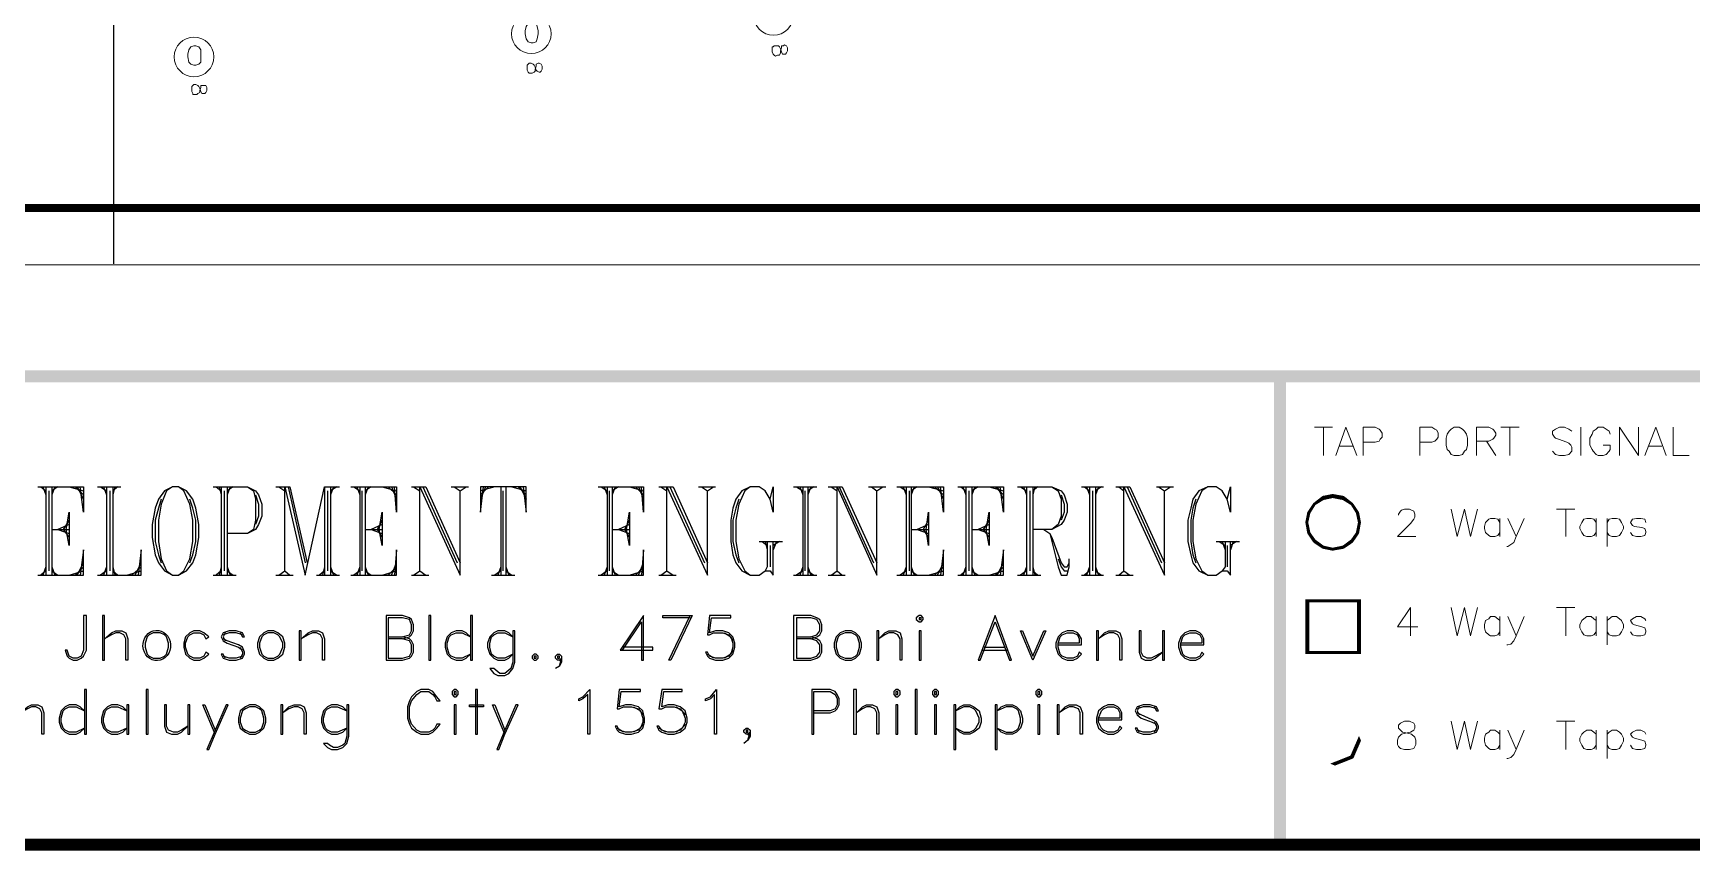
# Model space of a CAD drawing. Header units: millimetres. Extents: x -5 to 817, y 96 to 1062.
# Drawn here: x 134.2 to 269.2, y 95.7 to 162.2 of the extents above; entities that cross this region are included whole.
import ezdxf

# ---------------------------------------------------------------- set-up
doc = ezdxf.new("R2010")
doc.units = ezdxf.units.MM
doc.layers.add('PDF_0', color=7, linetype='Continuous')
doc.layers.add('PDF_BLOCK', color=7, linetype='Continuous')
for name, color, linetype, true_color in [('PDF_BORDER', 13, 'Continuous', 0xb85c5c), ('PDF_HCOUNT', 8, 'Continuous', 0x808080), ('PDF_LOGO', 162, 'Continuous', 0x0037dd), ('PDF_NODEBOUNDARY', 8, 'Continuous', 0x808080), ('PDF_POLENUMBER', 8, 'Continuous', 0x808080), ('PDF_TEXT', 40, 'Continuous', 0xffbf00)]:
    doc.layers.add(name, color=color, linetype=linetype, true_color=true_color)

msp = doc.modelspace()

# ---------------------------------------------------------------- linework, layer by layer
at = {"layer": 'PDF_0', "lineweight": 0, "const_width": 0.989}
msp.add_lwpolyline([(2.7, 1061.45), (816.46, 1061.45), (816.46, 96.24), (2.7, 96.24)], close=True, dxfattribs=at)
at = {"layer": 'PDF_0', "lineweight": 0}
for points in [[(7.98, 1056.17), (807.47, 1056.17), (807.47, 143.4), (7.98, 143.4)], [(7.98, 143.4), (807.47, 143.4), (807.47, 1056.17), (7.98, 1056.17)]]:
    msp.add_lwpolyline(points, close=True, dxfattribs=at)
at = {"layer": 'PDF_0', "transparency": 33554559}
for points in [[(2.7, 134.82), (2.7, 133.83), (816.46, 134.82)], [(2.7, 133.83), (816.46, 134.82), (816.46, 133.83)], [(236.19, 134.33), (235.2, 134.33), (236.19, 96.24)], [(235.2, 134.33), (236.19, 96.24), (235.2, 96.24)]]:
    msp.add_solid(points, dxfattribs=at)
at = {"layer": 'PDF_BLOCK', "lineweight": 0}
for points in [[(238.5, 130.2), (239.98, 130.2)], [(239.24, 130.2), (239.24, 127.9)], [(240.23, 127.9), (241.05, 130.2), (241.96, 127.9)], [(242.46, 127.9), (242.46, 130.2), (243.45, 130.2), (243.78, 130.04), (243.86, 129.96), (244.02, 129.71), (244.02, 129.38), (243.86, 129.21), (243.78, 129.05), (243.45, 128.97), (242.46, 128.97)], [(247.07, 127.9), (247.07, 130.2), (248.06, 130.2), (248.31, 130.04), (248.47, 129.96), (248.56, 129.71), (248.56, 129.38), (248.47, 129.21), (248.31, 129.05), (248.06, 128.97), (247.07, 128.97)], [(251.69, 127.9), (251.69, 130.2), (252.68, 130.2), (253.01, 130.04), (253.09, 129.96), (253.26, 129.71), (253.26, 129.54), (253.09, 129.3), (253.01, 129.21), (252.68, 129.05), (251.69, 129.05)], [(253.67, 130.2), (255.15, 130.2)], [(254.41, 130.2), (254.41, 127.9)], [(259.44, 129.87), (259.19, 130.04), (258.86, 130.2), (258.45, 130.2), (258.12, 130.04), (257.87, 129.87), (257.87, 129.63), (258.04, 129.38), (258.12, 129.3), (258.37, 129.21), (259.03, 128.97), (259.19, 128.88), (259.36, 128.72), (259.44, 128.56), (259.44, 128.23), (259.19, 127.98), (258.86, 127.9), (258.45, 127.9), (258.12, 127.98), (257.87, 128.23)], [(260.18, 130.2), (260.18, 127.9)], [(262.57, 129.63), (262.49, 129.87), (262.24, 130.04), (262, 130.2), (261.58, 130.2), (261.42, 130.04), (261.17, 129.87), (261.09, 129.63), (260.92, 129.3), (260.92, 128.72), (261.09, 128.39), (261.17, 128.23), (261.42, 127.98), (261.58, 127.9), (262, 127.9), (262.24, 127.98), (262.49, 128.23), (262.57, 128.39), (262.57, 128.72), (262, 128.72)], [(263.32, 127.9), (263.32, 130.2), (264.88, 127.9), (264.88, 130.2)], [(265.38, 127.9), (266.28, 130.2), (267.11, 127.9)], [(267.69, 130.2), (267.69, 127.9), (269, 127.9)], [(240.56, 128.64), (241.63, 128.64)], [(252.51, 129.05), (253.26, 127.9)], [(265.71, 128.64), (266.78, 128.64)], [(245.34, 123.03), (245.34, 123.11), (245.51, 123.36), (245.59, 123.44), (245.84, 123.53), (246.25, 123.53), (246.41, 123.44), (246.58, 123.36), (246.66, 123.11), (246.66, 122.87), (246.58, 122.7), (246.33, 122.37), (245.26, 121.3), (246.74, 121.3)], [(249.63, 123.53), (250.12, 121.3), (250.7, 123.53), (251.2, 121.3), (251.77, 123.53)], [(258.2, 123.53), (259.69, 123.53)], [(258.95, 123.53), (258.95, 121.3)], [(253.59, 122.45), (253.42, 122.7), (253.17, 122.78), (252.84, 122.78), (252.68, 122.7), (252.43, 122.45), (252.35, 122.12), (252.35, 121.96), (252.43, 121.63), (252.68, 121.38), (252.84, 121.3), (253.17, 121.3), (253.42, 121.38), (253.59, 121.63)], [(253.59, 122.78), (253.59, 121.3)], [(254.25, 122.78), (254.91, 121.3), (255.57, 122.78)], [(261.42, 122.45), (261.25, 122.7), (261.01, 122.78), (260.68, 122.78), (260.43, 122.7), (260.26, 122.45), (260.1, 122.12), (260.1, 121.96), (260.26, 121.63), (260.43, 121.38), (260.68, 121.3), (261.01, 121.3), (261.25, 121.38), (261.42, 121.63)], [(261.42, 122.78), (261.42, 121.3)], [(262.33, 122.78), (262.33, 120.48)], [(262.33, 122.45), (262.49, 122.7), (262.74, 122.78), (263.07, 122.78), (263.32, 122.7), (263.48, 122.45), (263.65, 122.12), (263.65, 121.96), (263.48, 121.63), (263.32, 121.38), (263.07, 121.3), (262.74, 121.3), (262.49, 121.38), (262.33, 121.63)], [(265.46, 122.45), (265.38, 122.7), (265.05, 122.78), (264.72, 122.78), (264.39, 122.7), (264.22, 122.45), (264.39, 122.21), (264.55, 122.12), (265.13, 122.04), (265.38, 121.96), (265.46, 121.71), (265.46, 121.63), (265.38, 121.38), (265.05, 121.3), (264.72, 121.3), (264.39, 121.38), (264.22, 121.63)], [(254.91, 121.3), (254.74, 120.81), (254.49, 120.64), (254.25, 120.48), (254.16, 120.48)], [(246.33, 113.22), (246.33, 115.53), (245.26, 113.96), (246.91, 113.96)], [(249.63, 115.53), (250.12, 113.22), (250.7, 115.53), (251.2, 113.22), (251.77, 115.53)], [(253.59, 114.46), (253.42, 114.62), (253.17, 114.79), (252.84, 114.79), (252.68, 114.62), (252.43, 114.46), (252.35, 114.13), (252.35, 113.88), (252.43, 113.55), (252.68, 113.3), (252.84, 113.22), (253.17, 113.22), (253.42, 113.3), (253.59, 113.55)], [(253.59, 114.79), (253.59, 113.22)], [(254.25, 114.79), (254.91, 113.22), (255.57, 114.79)], [(258.2, 115.53), (259.69, 115.53)], [(258.95, 115.53), (258.95, 113.22)], [(261.42, 114.46), (261.25, 114.62), (261.01, 114.79), (260.68, 114.79), (260.43, 114.62), (260.26, 114.46), (260.1, 114.13), (260.1, 113.88), (260.26, 113.55), (260.43, 113.3), (260.68, 113.22), (261.01, 113.22), (261.25, 113.3), (261.42, 113.55)], [(261.42, 114.79), (261.42, 113.22)], [(262.33, 114.79), (262.33, 112.48)], [(262.33, 114.46), (262.49, 114.62), (262.74, 114.79), (263.07, 114.79), (263.32, 114.62), (263.48, 114.46), (263.65, 114.13), (263.65, 113.88), (263.48, 113.55), (263.32, 113.3), (263.07, 113.22), (262.74, 113.22), (262.49, 113.3), (262.33, 113.55)], [(265.46, 114.46), (265.38, 114.62), (265.05, 114.79), (264.72, 114.79), (264.39, 114.62), (264.22, 114.46), (264.39, 114.21), (264.55, 114.13), (265.13, 113.96), (265.38, 113.88), (265.46, 113.63), (265.46, 113.55), (265.38, 113.3), (265.05, 113.22), (264.72, 113.22), (264.39, 113.3), (264.22, 113.55)], [(254.91, 113.22), (254.74, 112.81), (254.49, 112.56), (254.25, 112.48), (254.16, 112.48)], [(249.63, 106.29), (250.12, 103.99), (250.7, 106.29), (251.2, 103.99), (251.77, 106.29)], [(253.59, 105.22), (253.42, 105.39), (253.17, 105.55), (252.84, 105.55), (252.68, 105.39), (252.43, 105.22), (252.35, 104.89), (252.35, 104.65), (252.43, 104.32), (252.68, 104.07), (252.84, 103.99), (253.17, 103.99), (253.42, 104.07), (253.59, 104.32)], [(253.59, 105.55), (253.59, 103.99)], [(254.25, 105.55), (254.91, 103.99), (255.57, 105.55)], [(258.2, 106.29), (259.69, 106.29)], [(258.95, 106.29), (258.95, 103.99)], [(261.42, 105.22), (261.25, 105.39), (261.01, 105.55), (260.68, 105.55), (260.43, 105.39), (260.26, 105.22), (260.1, 104.89), (260.1, 104.65), (260.26, 104.32), (260.43, 104.07), (260.68, 103.99), (261.01, 103.99), (261.25, 104.07), (261.42, 104.32)], [(261.42, 105.55), (261.42, 103.99)], [(262.33, 105.55), (262.33, 103.24)], [(262.33, 105.22), (262.49, 105.39), (262.74, 105.55), (263.07, 105.55), (263.32, 105.39), (263.48, 105.22), (263.65, 104.89), (263.65, 104.65), (263.48, 104.32), (263.32, 104.07), (263.07, 103.99), (262.74, 103.99), (262.49, 104.07), (262.33, 104.32)], [(265.46, 105.22), (265.38, 105.39), (265.05, 105.55), (264.72, 105.55), (264.39, 105.39), (264.22, 105.22), (264.39, 104.98), (264.55, 104.89), (265.13, 104.73), (265.38, 104.65), (265.46, 104.4), (265.46, 104.32), (265.38, 104.07), (265.05, 103.99), (264.72, 103.99), (264.39, 104.07), (264.22, 104.32)], [(254.91, 103.99), (254.74, 103.57), (254.49, 103.33), (254.25, 103.24), (254.16, 103.24)]]:
    msp.add_lwpolyline(points, dxfattribs=at)
for points in [[(249.88, 130.2), (249.63, 130.04), (249.46, 129.87), (249.3, 129.63), (249.22, 129.3), (249.22, 128.72), (249.3, 128.39), (249.46, 128.23), (249.63, 127.98), (249.88, 127.9), (250.29, 127.9), (250.54, 127.98), (250.7, 128.23), (250.87, 128.39), (250.95, 128.72), (250.95, 129.3), (250.87, 129.63), (250.7, 129.87), (250.54, 130.04), (250.29, 130.2)], [(245.84, 106.29), (245.51, 106.13), (245.34, 105.96), (245.34, 105.72), (245.51, 105.55), (245.67, 105.39), (246.08, 105.3), (246.41, 105.22), (246.66, 104.98), (246.74, 104.73), (246.74, 104.4), (246.66, 104.23), (246.58, 104.07), (246.25, 103.99), (245.84, 103.99), (245.51, 104.07), (245.34, 104.23), (245.26, 104.4), (245.26, 104.73), (245.34, 104.98), (245.59, 105.22), (245.92, 105.3), (246.33, 105.39), (246.58, 105.55), (246.66, 105.72), (246.66, 105.96), (246.58, 106.13), (246.25, 106.29)]]:
    msp.add_lwpolyline(points, close=True, dxfattribs=at)
at = {"layer": 'PDF_BORDER', "lineweight": 25}
msp.add_lwpolyline([(140.8, 143.48), (140.8, 181.9)], dxfattribs=at)
at = {"layer": 'PDF_HCOUNT', "lineweight": 9}
for points in [[(174.77, 163.1), (174.52, 163.02), (174.35, 162.77), (174.27, 162.44), (174.27, 162.19), (174.35, 161.78), (174.52, 161.53), (174.77, 161.45), (174.93, 161.45), (175.18, 161.53), (175.26, 161.78), (175.34, 162.19), (175.34, 162.44), (175.26, 162.77), (175.18, 163.02), (174.93, 163.1)], [(147.31, 161.2), (147.06, 161.12), (146.9, 160.87), (146.82, 160.54), (146.82, 160.3), (146.9, 159.89), (147.06, 159.72), (147.31, 159.64), (147.48, 159.64), (147.72, 159.72), (147.89, 159.89), (147.89, 160.3), (147.89, 160.54), (147.89, 160.87), (147.72, 161.12), (147.48, 161.2)]]:
    msp.add_lwpolyline(points, close=True, dxfattribs=at)
for centre in [(194.49, 163.68), (174.78, 162.19), (147.33, 160.3)]:
    msp.add_circle(centre, 1.61, dxfattribs=at)
at = {"layer": 'PDF_LOGO', "lineweight": 25}
for points in [[(134.61, 125.34), (138.33, 125.34), (138.33, 123.28), (138.08, 125.34)], [(134.86, 125.34), (135.27, 125.01)], [(135.03, 125.34), (135.27, 124.68)], [(135.27, 125.34), (135.27, 118.17)], [(135.52, 125.01), (135.52, 118.5)], [(135.77, 125.34), (135.77, 118.17)], [(136.02, 125.34), (135.77, 124.68)], [(136.26, 125.34), (135.77, 125.01)], [(137.17, 125.34), (138.33, 125.01)], [(137.67, 125.34), (138.33, 124.68)], [(137.83, 125.34), (138.33, 124.35)], [(139.48, 125.34), (141.38, 125.34)], [(139.73, 125.34), (140.22, 125.01)], [(139.97, 125.34), (140.22, 124.68)], [(140.22, 125.34), (140.22, 118.17)], [(140.47, 125.01), (140.47, 118.5)], [(140.72, 125.34), (140.72, 118.17)], [(140.88, 125.34), (140.72, 124.68)], [(141.13, 125.34), (140.72, 125.01)], [(144.67, 124.35), (144.43, 123.61), (144.18, 122.62), (144.18, 120.89), (144.43, 119.82), (144.67, 119.16)], [(145.58, 125.34), (145.09, 125.01), (144.67, 123.94), (144.43, 122.62), (144.43, 120.89), (144.67, 119.49), (145.09, 118.5), (145.58, 118.17)], [(146.08, 118.17), (146.49, 118.5), (146.98, 119.49), (147.23, 120.89), (147.23, 122.62), (146.98, 123.94), (146.49, 125.01), (146.08, 125.34)], [(146.98, 119.16), (147.23, 119.82), (147.48, 120.89), (147.48, 122.62), (147.23, 123.61), (146.98, 124.35)], [(148.88, 125.34), (151.68, 125.34), (152.34, 125.01), (152.59, 124.68), (152.84, 123.94), (152.84, 122.95), (152.59, 122.29), (152.34, 121.88), (151.68, 121.55), (150.03, 121.55)], [(149.13, 125.34), (149.54, 125.01)], [(149.37, 125.34), (149.54, 124.68)], [(149.54, 125.34), (149.54, 118.17)], [(149.79, 125.01), (149.79, 118.5)], [(150.03, 125.34), (150.03, 118.17)], [(150.28, 125.34), (150.03, 124.68)], [(150.53, 125.34), (150.03, 125.01)], [(151.68, 125.34), (152.18, 125.01), (152.34, 124.35), (152.34, 122.62), (152.18, 121.88), (151.68, 121.55)], [(152.34, 124.68), (152.59, 123.94), (152.59, 122.95), (152.34, 122.29)], [(153.99, 125.34), (155.14, 125.34), (156.55, 119.16)], [(154.24, 125.34), (154.73, 125.01)], [(154.73, 118.5), (154.73, 125.34), (156.38, 118.17), (157.95, 125.34), (157.95, 118.17)], [(154.98, 125.34), (156.38, 119.16)], [(157.95, 125.34), (159.18, 125.34)], [(158.19, 125.01), (158.19, 118.5)], [(158.44, 125.34), (158.44, 118.17)], [(158.69, 125.34), (158.44, 124.68)], [(158.94, 125.34), (158.44, 125.01)], [(160.09, 125.34), (163.8, 125.34), (163.8, 123.28), (163.64, 125.34)], [(160.34, 125.34), (160.83, 125.01)], [(160.59, 125.34), (160.83, 124.68)], [(160.83, 125.34), (160.83, 118.17)], [(161, 125.01), (161, 118.5)], [(161.25, 125.34), (161.25, 118.17)], [(161.49, 125.34), (161.25, 124.68)], [(161.74, 125.34), (161.25, 125.01)], [(162.65, 125.34), (163.8, 125.01)], [(163.14, 125.34), (163.8, 124.68)], [(163.39, 125.34), (163.8, 124.35)], [(165.04, 125.34), (166.19, 125.34), (169, 119.16)], [(165.2, 125.34), (165.7, 125.01)], [(165.7, 118.5), (165.7, 125.34), (169, 118.17), (169, 125.01)], [(165.94, 125.34), (168.75, 119.16)], [(168.25, 125.34), (169.66, 125.34)], [(168.5, 125.34), (169, 125.01), (169.49, 125.34)], [(174.11, 125.34), (174.35, 123.28), (174.35, 125.34), (170.64, 125.34), (170.64, 123.28), (170.89, 125.34)], [(171.06, 125.34), (170.64, 124.35)], [(171.3, 125.34), (170.64, 124.68)], [(171.8, 125.34), (170.64, 125.01)], [(172.29, 125.34), (172.29, 118.17)], [(172.46, 125.01), (172.46, 118.5)], [(172.71, 125.34), (172.71, 118.17)], [(173.2, 125.34), (174.35, 125.01)], [(173.7, 125.34), (174.35, 124.68)], [(173.86, 125.34), (174.35, 124.35)], [(180.21, 125.34), (183.92, 125.34), (183.92, 123.28), (183.75, 125.34)], [(180.46, 125.34), (180.95, 125.01)], [(180.7, 125.34), (180.95, 124.68)], [(180.95, 125.34), (180.95, 118.17)], [(181.12, 125.01), (181.12, 118.5)], [(181.36, 125.34), (181.36, 118.17)], [(181.61, 125.34), (181.36, 124.68)], [(181.86, 125.34), (181.36, 125.01)], [(182.76, 125.34), (183.92, 125.01)], [(183.26, 125.34), (183.92, 124.68)], [(183.51, 125.34), (183.92, 124.35)], [(185.16, 125.34), (186.31, 125.34), (189.11, 119.16)], [(185.32, 125.34), (185.81, 125.01)], [(185.81, 118.5), (185.81, 125.34), (189.11, 118.17), (189.11, 125.01)], [(186.06, 125.34), (188.87, 119.16)], [(188.37, 125.34), (189.77, 125.34)], [(188.62, 125.34), (189.11, 125.01), (189.61, 125.34)], [(194.22, 124.35), (194.47, 125.34), (194.47, 123.28), (194.22, 124.35), (193.81, 125.01), (193.32, 125.34), (192.58, 125.34), (191.92, 125.01), (191.42, 124.35), (191.17, 123.61), (191.01, 122.62), (191.01, 120.89), (191.17, 119.82), (191.42, 119.16), (191.92, 118.5), (192.58, 118.17), (193.32, 118.17), (193.81, 118.5), (194.22, 118.5), (194.47, 118.17), (194.47, 120.89)], [(191.67, 124.35), (191.42, 123.61), (191.17, 122.62), (191.17, 120.89), (191.42, 119.82), (191.67, 119.16)], [(192.58, 125.34), (192.16, 125.01), (191.67, 123.94), (191.42, 122.62), (191.42, 120.89), (191.67, 119.49), (192.16, 118.5), (192.58, 118.17)], [(196.12, 125.34), (198.02, 125.34)], [(196.37, 125.34), (196.86, 125.01)], [(196.62, 125.34), (196.86, 124.68)], [(196.86, 125.34), (196.86, 118.17)], [(197.03, 125.01), (197.03, 118.5)], [(197.28, 125.34), (197.28, 118.17)], [(197.52, 125.34), (197.28, 124.68)], [(197.77, 125.34), (197.28, 125.01)], [(198.92, 125.34), (200.08, 125.34), (202.88, 119.16)], [(199.17, 125.34), (199.67, 125.01)], [(199.67, 118.5), (199.67, 125.34), (202.88, 118.17), (202.88, 125.01)], [(199.83, 125.34), (202.63, 119.16)], [(202.22, 125.34), (203.62, 125.34)], [(202.47, 125.34), (202.88, 125.01), (203.38, 125.34)], [(204.53, 125.34), (208.32, 125.34), (208.32, 123.28), (208.08, 125.34)], [(204.78, 125.34), (205.27, 125.01)], [(205.03, 125.34), (205.27, 124.68)], [(205.27, 125.34), (205.27, 118.17)], [(205.52, 125.01), (205.52, 118.5)], [(205.68, 125.34), (205.68, 118.17)], [(205.93, 125.34), (205.68, 124.68)], [(206.18, 125.34), (205.68, 125.01)], [(207.09, 125.34), (208.32, 125.01)], [(207.58, 125.34), (208.32, 124.68)], [(207.83, 125.34), (208.32, 124.35)], [(209.48, 125.34), (213.19, 125.34), (213.19, 123.28), (212.94, 125.34)], [(209.72, 125.34), (210.14, 125.01)], [(209.89, 125.34), (210.14, 124.68)], [(210.14, 125.34), (210.14, 118.17)], [(210.38, 125.01), (210.38, 118.5)], [(210.63, 125.34), (210.63, 118.17)], [(210.88, 125.34), (210.63, 124.68)], [(211.13, 125.34), (210.63, 125.01)], [(212.03, 125.34), (213.19, 125.01)], [(212.53, 125.34), (213.19, 124.68)], [(212.69, 125.34), (213.19, 124.35)], [(214.34, 125.34), (217.14, 125.34), (217.89, 125.01), (218.13, 124.68), (218.38, 123.94), (218.38, 123.28), (218.13, 122.62), (217.89, 122.29), (217.14, 121.88), (215.58, 121.88)], [(214.59, 125.34), (215.08, 125.01)], [(214.84, 125.34), (215.08, 124.68)], [(215.08, 125.34), (215.08, 118.17)], [(215.33, 125.01), (215.33, 118.5)], [(215.58, 125.34), (215.58, 118.17)], [(215.74, 125.34), (215.58, 124.68)], [(215.99, 125.34), (215.58, 125.01)], [(217.14, 125.34), (217.64, 125.01), (217.89, 124.35), (217.89, 122.95), (217.64, 122.29), (217.14, 121.88)], [(217.89, 124.68), (218.13, 123.94), (218.13, 123.28), (217.89, 122.62)], [(219.54, 125.34), (221.35, 125.34)], [(219.78, 125.34), (220.2, 125.01)], [(219.95, 125.34), (220.2, 124.68)], [(220.2, 125.34), (220.2, 118.17)], [(220.44, 125.01), (220.44, 118.5)], [(220.69, 125.34), (220.69, 118.17)], [(220.94, 125.34), (220.69, 124.68)], [(221.18, 125.34), (220.69, 125.01)], [(222.34, 125.34), (223.49, 125.34), (226.3, 119.16)], [(222.59, 125.34), (223, 125.01)], [(223, 118.5), (223, 125.34), (226.3, 118.17), (226.3, 125.01)], [(223.25, 125.34), (226.05, 119.16)], [(225.64, 125.34), (227.04, 125.34)], [(225.8, 125.34), (226.3, 125.01), (226.79, 125.34)], [(231.41, 124.35), (231.66, 125.34), (231.66, 123.28), (231.41, 124.35), (231, 125.01), (230.5, 125.34), (229.84, 125.34), (229.1, 125.01), (228.61, 124.35), (228.44, 123.61), (228.19, 122.62), (228.19, 120.89), (228.44, 119.82), (228.61, 119.16), (229.1, 118.5), (229.84, 118.17), (230.5, 118.17), (231, 118.5), (231.41, 118.5), (231.66, 118.17), (231.66, 120.89)], [(228.85, 124.35), (228.61, 123.61), (228.44, 122.62), (228.44, 120.89), (228.61, 119.82), (228.85, 119.16)], [(229.84, 125.34), (229.35, 125.01), (228.85, 123.94), (228.61, 122.62), (228.61, 120.89), (228.85, 119.49), (229.35, 118.5), (229.84, 118.17)], [(135.77, 121.88), (137.17, 121.88)], [(137.17, 122.29), (136.26, 121.88), (137.17, 121.55)], [(137.17, 122.62), (136.68, 121.88), (137.17, 121.22)], [(161.25, 121.88), (162.65, 121.88)], [(162.65, 122.29), (161.74, 121.88), (162.65, 121.55)], [(162.65, 122.62), (162.23, 121.88), (162.65, 121.22)], [(181.36, 121.88), (182.76, 121.88)], [(182.76, 122.29), (181.86, 121.88), (182.76, 121.55)], [(182.76, 122.62), (182.35, 121.88), (182.76, 121.22)], [(205.68, 121.88), (207.09, 121.88)], [(207.09, 122.29), (206.18, 121.88), (207.09, 121.55)], [(207.09, 122.62), (206.67, 121.88), (207.09, 121.22)], [(210.63, 121.88), (212.03, 121.88)], [(212.03, 122.29), (211.13, 121.88), (212.03, 121.55)], [(212.03, 122.62), (211.54, 121.88), (212.03, 121.22)], [(216.49, 121.88), (216.98, 121.55), (217.14, 120.89), (217.64, 118.83), (217.89, 118.17), (218.38, 118.17), (218.55, 118.83), (218.55, 119.49)], [(216.98, 121.55), (217.14, 121.22), (217.89, 119.16), (218.13, 118.83), (218.38, 118.83), (218.55, 119.16)], [(134.61, 118.17), (138.33, 118.17), (138.33, 120.23), (138.08, 118.17)], [(139.48, 118.17), (143.02, 118.17), (143.02, 120.23), (142.78, 118.17)], [(160.09, 118.17), (163.8, 118.17), (163.8, 120.23), (163.64, 118.17)], [(180.21, 118.17), (183.92, 118.17), (183.92, 120.23), (183.75, 118.17)], [(193.32, 120.89), (195.21, 120.89)], [(193.56, 120.89), (193.98, 120.56)], [(193.98, 120.89), (193.98, 118.83), (193.81, 118.5)], [(193.81, 120.89), (193.98, 120.23)], [(194.22, 120.56), (194.22, 118.83)], [(194.72, 120.89), (194.47, 120.23)], [(194.97, 120.89), (194.47, 120.56)], [(204.53, 118.17), (208.32, 118.17), (208.32, 120.23), (208.08, 118.17)], [(209.48, 118.17), (213.19, 118.17), (213.19, 120.23), (212.94, 118.17)], [(230.5, 120.89), (232.4, 120.89)], [(230.75, 120.89), (231.24, 120.56)], [(231.24, 120.89), (231.24, 118.83), (231, 118.5)], [(231, 120.89), (231.24, 120.23)], [(231.41, 120.56), (231.41, 118.83)], [(231.9, 120.89), (231.66, 120.23)], [(232.15, 120.89), (231.66, 120.56)], [(135.27, 118.83), (135.03, 118.17)], [(135.77, 118.83), (136.02, 118.17)], [(137.67, 118.17), (138.33, 118.83)], [(137.83, 118.17), (138.33, 119.16)], [(140.22, 118.83), (139.97, 118.17)], [(140.72, 118.83), (140.88, 118.17)], [(142.28, 118.17), (143.02, 118.83)], [(142.53, 118.17), (143.02, 119.16)], [(149.54, 118.83), (149.37, 118.17)], [(150.03, 118.83), (150.28, 118.17)], [(157.95, 118.83), (157.78, 118.17)], [(158.44, 118.83), (158.69, 118.17)], [(160.83, 118.83), (160.59, 118.17)], [(161.25, 118.83), (161.49, 118.17)], [(163.14, 118.17), (163.8, 118.83)], [(163.39, 118.17), (163.8, 119.16)], [(172.29, 118.83), (172.05, 118.17)], [(172.71, 118.83), (172.95, 118.17)], [(180.95, 118.83), (180.7, 118.17)], [(181.36, 118.83), (181.61, 118.17)], [(183.26, 118.17), (183.92, 118.83)], [(183.51, 118.17), (183.92, 119.16)], [(196.86, 118.83), (196.62, 118.17)], [(197.28, 118.83), (197.52, 118.17)], [(205.27, 118.83), (205.03, 118.17)], [(205.68, 118.83), (205.93, 118.17)], [(207.58, 118.17), (208.32, 118.83)], [(207.83, 118.17), (208.32, 119.16)], [(210.14, 118.83), (209.89, 118.17)], [(210.63, 118.83), (210.88, 118.17)], [(212.53, 118.17), (213.19, 118.83)], [(212.69, 118.17), (213.19, 119.16)], [(215.08, 118.83), (214.84, 118.17)], [(215.58, 118.83), (215.74, 118.17)], [(217.64, 119.49), (217.89, 118.83), (218.13, 118.5), (218.38, 118.5)], [(220.2, 118.83), (219.95, 118.17)], [(220.69, 118.83), (220.94, 118.17)], [(135.27, 118.5), (134.86, 118.17)], [(135.77, 118.5), (136.26, 118.17)], [(137.17, 118.17), (138.33, 118.5)], [(140.22, 118.5), (139.73, 118.17)], [(140.72, 118.5), (141.13, 118.17)], [(141.87, 118.17), (143.02, 118.5)], [(148.88, 118.17), (150.77, 118.17)], [(149.54, 118.5), (149.13, 118.17)], [(150.03, 118.5), (150.53, 118.17)], [(153.99, 118.17), (155.39, 118.17)], [(154.24, 118.17), (154.73, 118.5), (155.14, 118.17)], [(157.29, 118.17), (159.18, 118.17)], [(157.95, 118.5), (157.54, 118.17)], [(158.44, 118.5), (158.94, 118.17)], [(160.83, 118.5), (160.34, 118.17)], [(161.25, 118.5), (161.74, 118.17)], [(162.65, 118.17), (163.8, 118.5)], [(165.04, 118.17), (166.44, 118.17)], [(165.2, 118.17), (165.7, 118.5), (166.19, 118.17)], [(171.55, 118.17), (173.45, 118.17)], [(172.29, 118.5), (171.8, 118.17)], [(172.71, 118.5), (173.2, 118.17)], [(180.95, 118.5), (180.46, 118.17)], [(181.36, 118.5), (181.86, 118.17)], [(182.76, 118.17), (183.92, 118.5)], [(185.16, 118.17), (186.56, 118.17)], [(185.32, 118.17), (185.81, 118.5), (186.31, 118.17)], [(196.12, 118.17), (198.02, 118.17)], [(196.86, 118.5), (196.37, 118.17)], [(197.28, 118.5), (197.77, 118.17)], [(198.92, 118.17), (200.33, 118.17)], [(199.17, 118.17), (199.67, 118.5), (200.08, 118.17)], [(205.27, 118.5), (204.78, 118.17)], [(205.68, 118.5), (206.18, 118.17)], [(207.09, 118.17), (208.32, 118.5)], [(210.14, 118.5), (209.72, 118.17)], [(210.63, 118.5), (211.13, 118.17)], [(212.03, 118.17), (213.19, 118.5)], [(214.34, 118.17), (216.24, 118.17)], [(215.08, 118.5), (214.59, 118.17)], [(215.58, 118.5), (215.99, 118.17)], [(219.54, 118.17), (221.35, 118.17)], [(220.2, 118.5), (219.78, 118.17)], [(220.69, 118.5), (221.18, 118.17)], [(222.34, 118.17), (223.74, 118.17)], [(222.59, 118.17), (223, 118.5), (223.49, 118.17)], [(164.3, 112.97), (164.87, 113.14), (165.04, 113.3), (165.2, 113.63), (165.2, 114.13), (165.04, 114.54), (164.87, 114.7), (164.3, 114.87), (162.98, 114.87), (162.98, 111.24), (164.3, 111.24), (164.87, 111.41), (165.04, 111.57), (165.2, 111.9), (165.2, 112.48), (165.04, 112.81), (164.87, 112.97), (164.3, 113.14)], [(182.19, 112.07), (183.75, 114.37), (183.75, 111.24), (183.92, 111.24), (183.92, 114.87), (182.02, 112.07), (184.66, 112.07), (184.66, 112.31), (182.19, 112.31)], [(187.71, 114.7), (185.49, 114.7), (185.49, 114.87), (187.88, 114.87), (186.14, 111.24), (185.98, 111.24), (187.71, 114.87)], [(191.17, 112.07), (190.84, 111.57), (190.35, 111.41), (189.77, 111.41), (189.28, 111.57), (189.11, 111.9), (188.95, 111.9), (189.11, 111.57), (189.28, 111.41), (189.77, 111.24), (190.35, 111.24), (190.84, 111.41), (191.17, 111.74), (191.34, 112.31), (191.34, 112.64), (191.17, 113.14), (190.84, 113.47), (190.35, 113.63), (189.77, 113.63), (189.28, 113.47), (189.44, 114.7), (191.01, 114.7), (191.01, 114.87), (189.28, 114.87), (189.11, 113.3), (189.28, 113.3), (189.61, 113.47), (190.35, 113.47), (190.84, 113.3), (191.17, 112.81)], [(197.52, 112.97), (198.02, 113.14), (198.26, 113.3), (198.43, 113.63), (198.43, 114.13), (198.26, 114.54), (198.02, 114.7), (197.52, 114.87), (196.12, 114.87), (196.12, 111.24), (197.52, 111.24), (198.02, 111.41), (198.26, 111.57), (198.43, 111.9), (198.43, 112.48), (198.26, 112.81), (198.02, 112.97), (197.52, 113.14)], [(151.1, 113.47), (151.27, 113.14), (151.43, 113.14), (151.27, 113.47), (150.77, 113.63), (150.2, 113.63), (149.7, 113.47), (149.54, 113.14), (149.7, 112.81), (150.03, 112.64), (150.94, 112.31), (151.27, 112.07)], [(151.27, 113.3), (150.77, 113.47), (150.2, 113.47), (149.7, 113.3)], [(149.87, 113.47), (149.7, 113.14), (149.87, 112.81)], [(163.14, 113.14), (164.3, 113.14), (164.87, 113.3), (165.04, 113.63), (165.04, 114.13), (164.87, 114.54), (164.3, 114.7), (163.14, 114.7), (163.14, 111.41), (164.3, 111.41), (164.87, 111.57), (165.04, 111.9), (165.04, 112.48), (164.87, 112.81), (164.3, 112.97), (163.14, 112.97)], [(190.51, 113.47), (191.01, 113.14), (191.17, 112.64), (191.17, 112.31), (191.01, 111.74), (190.51, 111.41)], [(196.37, 113.14), (197.52, 113.14), (198.02, 113.3), (198.26, 113.63), (198.26, 114.13), (198.02, 114.54), (197.52, 114.7), (196.37, 114.7), (196.37, 111.41), (197.52, 111.41), (198.02, 111.57), (198.26, 111.9), (198.26, 112.48), (198.02, 112.81), (197.52, 112.97), (196.37, 112.97)], [(217.64, 112.48), (219.54, 112.48), (219.54, 112.97), (219.37, 113.3), (219.21, 113.47), (218.88, 113.63), (218.38, 113.63), (217.97, 113.47), (217.64, 113.14), (217.47, 112.64), (217.47, 112.31), (217.64, 111.74), (217.97, 111.41), (218.38, 111.24), (218.88, 111.24), (219.21, 111.41), (219.54, 111.74), (219.37, 111.9), (219.21, 111.57), (218.88, 111.41), (218.38, 111.41), (217.97, 111.57), (217.8, 111.74), (217.64, 112.31), (217.64, 112.64), (217.8, 113.14), (217.97, 113.3), (218.38, 113.47), (218.88, 113.47), (219.21, 113.3), (219.37, 112.97), (219.37, 112.64), (217.64, 112.64)], [(227.62, 112.48), (229.51, 112.48), (229.51, 112.97), (229.35, 113.3), (229.18, 113.47), (228.85, 113.63), (228.36, 113.63), (227.95, 113.47), (227.62, 113.14), (227.45, 112.64), (227.45, 112.31), (227.62, 111.74), (227.95, 111.41), (228.36, 111.24), (228.85, 111.24), (229.18, 111.41), (229.51, 111.74), (229.35, 111.9), (229.18, 111.57), (228.85, 111.41), (228.36, 111.41), (227.95, 111.57), (227.78, 111.74), (227.62, 112.31), (227.62, 112.64), (227.78, 113.14), (227.95, 113.3), (228.36, 113.47), (228.85, 113.47), (229.18, 113.3), (229.35, 112.97), (229.35, 112.64), (227.62, 112.64)], [(149.87, 111.41), (149.7, 111.74), (149.54, 111.74), (149.7, 111.41), (150.2, 111.24), (150.77, 111.24), (151.27, 111.41), (151.43, 111.74), (151.43, 111.9), (151.27, 112.31), (150.94, 112.48), (150.03, 112.81), (149.7, 112.97)], [(151.1, 112.31), (151.27, 111.9), (151.27, 111.74), (151.1, 111.41)], [(211.46, 112.07), (213.52, 112.07)], [(211.62, 112.31), (213.35, 112.31)], [(151.27, 111.57), (150.77, 111.41), (150.2, 111.41), (149.7, 111.57)], [(177.08, 110.75), (177.24, 111.41), (177.08, 111.24), (176.91, 111.24), (176.75, 111.41), (176.75, 111.57), (176.91, 111.74), (177.08, 111.74), (177.24, 111.57), (177.24, 111.08), (177.08, 110.75), (176.75, 110.58)], [(177.08, 111.24), (177.24, 111.08)], [(189.61, 111.41), (189.11, 111.74)], [(183.84, 106.05), (183.51, 105.55), (182.93, 105.39), (182.43, 105.39), (181.94, 105.55), (181.77, 105.88), (181.61, 105.88), (181.77, 105.55), (181.94, 105.39), (182.43, 105.22), (182.93, 105.22), (183.51, 105.39), (183.84, 105.72), (184, 106.21), (184, 106.54), (183.84, 107.12), (183.51, 107.45), (182.93, 107.61), (182.43, 107.61), (181.94, 107.45), (182.1, 108.69), (183.67, 108.69), (183.67, 108.85), (181.94, 108.85), (181.77, 107.28), (181.94, 107.28), (182.27, 107.45), (182.93, 107.45), (183.51, 107.28), (183.84, 106.79)], [(187.3, 106.05), (186.89, 105.55), (186.39, 105.39), (185.9, 105.39), (185.4, 105.55), (185.16, 105.88), (184.99, 105.88), (185.16, 105.55), (185.4, 105.39), (185.9, 105.22), (186.39, 105.22), (186.89, 105.39), (187.3, 105.72), (187.46, 106.21), (187.46, 106.54), (187.3, 107.12), (186.89, 107.45), (186.39, 107.61), (185.9, 107.61), (185.4, 107.45), (185.57, 108.69), (187.05, 108.69), (187.05, 108.85), (185.4, 108.85), (185.16, 107.28), (185.4, 107.28), (185.73, 107.45), (186.39, 107.45), (186.89, 107.28), (187.3, 106.79)], [(197.77, 106.95), (199.09, 106.95), (199.5, 107.12), (199.67, 107.28), (199.83, 107.61), (199.83, 108.11), (199.67, 108.44), (199.5, 108.69), (199.09, 108.85), (197.6, 108.85), (197.6, 105.22), (197.77, 105.22), (197.77, 108.69), (199.09, 108.69), (199.5, 108.44), (199.67, 108.11), (199.67, 107.61), (199.5, 107.28), (199.09, 107.12), (197.77, 107.12)], [(149.04, 105.22), (148.05, 107.61), (148.22, 107.61), (149.04, 105.55)], [(172.62, 105.22), (171.63, 107.61), (171.8, 107.61), (172.62, 105.55)], [(183.09, 107.45), (183.67, 107.12), (183.84, 106.54), (183.84, 106.21), (183.67, 105.72), (183.09, 105.39)], [(186.56, 107.45), (187.05, 107.12), (187.3, 106.54), (187.3, 106.21), (187.05, 105.72), (186.56, 105.39)], [(220.94, 106.38), (222.83, 106.38), (222.83, 106.95), (222.67, 107.28), (222.5, 107.45), (222.17, 107.61), (221.68, 107.61), (221.35, 107.45), (220.94, 107.12), (220.77, 106.54), (220.77, 106.21), (220.94, 105.72), (221.35, 105.39), (221.68, 105.22), (222.17, 105.22), (222.5, 105.39), (222.83, 105.72), (222.67, 105.88), (222.5, 105.55), (222.17, 105.39), (221.68, 105.39), (221.35, 105.55), (221.18, 105.72), (220.94, 106.21), (220.94, 106.54), (221.18, 107.12), (221.35, 107.28), (221.68, 107.45), (222.17, 107.45), (222.5, 107.28), (222.67, 106.95), (222.67, 106.54), (220.94, 106.54)], [(225.47, 107.45), (225.64, 107.12), (225.8, 107.12), (225.64, 107.45), (225.14, 107.61), (224.57, 107.61), (224.07, 107.45), (223.91, 107.12), (224.07, 106.79), (224.4, 106.54), (225.31, 106.21), (225.64, 106.05)], [(224.24, 105.39), (224.07, 105.72), (223.91, 105.72), (224.07, 105.39), (224.57, 105.22), (225.14, 105.22), (225.64, 105.39), (225.8, 105.72), (225.8, 105.88), (225.64, 106.21), (225.31, 106.38), (224.4, 106.79), (224.07, 106.95)], [(225.64, 107.28), (225.14, 107.45), (224.57, 107.45), (224.07, 107.28)], [(224.24, 107.45), (224.07, 107.12), (224.24, 106.79)], [(182.27, 105.39), (181.77, 105.72)], [(185.73, 105.39), (185.16, 105.72)], [(192.41, 104.73), (192.58, 105.39), (192.41, 105.22), (192.25, 105.22), (192.08, 105.39), (192.08, 105.55), (192.25, 105.72), (192.41, 105.72), (192.58, 105.55), (192.58, 105.06), (192.41, 104.73), (192.08, 104.48)], [(225.64, 105.55), (225.14, 105.39), (224.57, 105.39), (224.07, 105.55)], [(225.47, 106.21), (225.64, 105.88), (225.64, 105.72), (225.47, 105.39)], [(192.41, 105.22), (192.58, 105.06)]]:
    msp.add_lwpolyline(points, dxfattribs=at)
for points in [[(145.58, 125.34), (144.92, 125.01), (144.43, 124.35), (144.18, 123.61), (143.93, 122.29), (143.93, 121.22), (144.18, 119.82), (144.43, 119.16), (144.92, 118.5), (145.58, 118.17), (146.08, 118.17), (146.73, 118.5), (147.23, 119.16), (147.48, 119.82), (147.72, 121.22), (147.72, 122.29), (147.48, 123.61), (147.23, 124.35), (146.73, 125.01), (146.08, 125.34)], [(137.17, 120.56), (136.92, 121.88), (137.17, 123.28)], [(162.65, 120.56), (162.4, 121.88), (162.65, 123.28)], [(182.76, 120.56), (182.52, 121.88), (182.76, 123.28)], [(207.09, 120.56), (206.92, 121.88), (207.09, 123.28)], [(212.03, 120.56), (211.79, 121.88), (212.03, 123.28)], [(136.84, 112.07), (137.01, 111.57), (137.17, 111.41), (137.5, 111.24), (137.83, 111.24), (138.16, 111.41), (138.33, 111.57), (138.57, 112.07), (138.57, 114.87), (138.33, 114.87), (138.33, 112.07), (138.16, 111.57), (137.83, 111.41), (137.5, 111.41), (137.17, 111.57), (137.01, 112.07)], [(140.06, 111.24), (140.06, 114.87), (139.89, 114.87), (139.89, 111.24)], [(166.6, 111.24), (166.6, 114.87), (166.44, 114.87), (166.44, 111.24)], [(169.98, 111.24), (169.98, 114.87), (169.82, 114.87), (169.82, 111.24)], [(206.34, 114.87), (206.1, 114.7), (206.1, 114.54), (206.34, 114.37), (206.51, 114.37), (206.67, 114.54), (206.67, 114.7), (206.51, 114.87)], [(212.53, 114.87), (211.13, 111.24), (211.29, 111.24), (212.53, 114.37), (213.68, 111.24), (213.85, 111.24)], [(141.95, 111.24), (141.79, 111.24), (141.79, 112.97), (141.62, 113.3), (141.29, 113.47), (140.96, 113.47), (140.63, 113.3), (140.06, 112.97), (140.63, 113.47), (140.96, 113.63), (141.46, 113.63), (141.79, 113.47), (141.95, 112.97)], [(144.01, 113.47), (143.68, 113.3), (143.52, 113.14), (143.35, 112.64), (143.35, 112.31), (143.52, 111.74), (143.68, 111.57), (144.01, 111.41), (144.59, 111.41), (144.92, 111.57), (145.09, 111.74), (145.25, 112.31), (145.25, 112.64), (145.09, 113.14), (144.92, 113.3), (144.59, 113.47)], [(148.55, 111.74), (148.3, 111.9), (148.14, 111.57), (147.81, 111.41), (147.31, 111.41), (146.98, 111.57), (146.82, 111.74), (146.65, 112.31), (146.65, 112.64), (146.82, 113.14), (146.98, 113.3), (147.31, 113.47), (147.81, 113.47), (148.14, 113.3), (148.3, 112.97), (148.55, 113.14), (148.14, 113.47), (147.81, 113.63), (147.31, 113.63), (146.98, 113.47), (146.65, 113.14), (146.49, 112.64), (146.49, 112.31), (146.65, 111.74), (146.98, 111.41), (147.31, 111.24), (147.81, 111.24), (148.14, 111.41)], [(153.33, 113.63), (153, 113.47), (152.67, 113.14), (152.51, 112.64), (152.51, 112.31), (152.67, 111.74), (153, 111.41), (153.33, 111.24), (153.83, 111.24), (154.15, 111.41), (154.57, 111.74), (154.73, 112.31), (154.73, 112.64), (154.57, 113.14), (154.15, 113.47), (153.83, 113.63)], [(153.33, 113.47), (153, 113.3), (152.84, 113.14), (152.67, 112.64), (152.67, 112.31), (152.84, 111.74), (153, 111.57), (153.33, 111.41), (153.83, 111.41), (154.15, 111.57), (154.32, 111.74), (154.57, 112.31), (154.57, 112.64), (154.32, 113.14), (154.15, 113.3), (153.83, 113.47)], [(156.05, 111.24), (156.05, 113.63), (155.89, 113.63), (155.89, 111.24)], [(157.95, 111.24), (157.78, 111.24), (157.78, 112.97), (157.62, 113.3), (157.29, 113.47), (156.96, 113.47), (156.63, 113.3), (156.05, 112.97), (156.63, 113.47), (156.96, 113.63), (157.45, 113.63), (157.78, 113.47), (157.95, 112.97)], [(169.82, 111.74), (169.16, 111.41), (168.67, 111.41), (168.25, 111.57), (168.09, 111.74), (167.92, 112.31), (167.92, 112.64), (168.09, 113.14), (168.25, 113.3), (168.67, 113.47), (169.16, 113.47), (169.82, 113.14), (169.49, 113.47), (169.16, 113.63), (168.67, 113.63), (168.25, 113.47), (167.92, 113.14), (167.76, 112.64), (167.76, 112.31), (167.92, 111.74), (168.25, 111.41), (168.67, 111.24), (169.16, 111.24), (169.49, 111.41)], [(173.28, 111.74), (172.62, 111.41), (172.05, 111.41), (171.72, 111.57), (171.55, 111.74), (171.39, 112.31), (171.39, 112.64), (171.55, 113.14), (171.72, 113.3), (172.05, 113.47), (172.62, 113.47), (173.28, 113.14), (172.95, 113.47), (172.62, 113.63), (172.05, 113.63), (171.72, 113.47), (171.39, 113.14), (171.22, 112.64), (171.22, 112.31), (171.39, 111.74), (171.72, 111.41), (172.05, 111.24), (172.62, 111.24), (172.95, 111.41)], [(171.39, 110.58), (171.72, 110.17), (172.05, 110), (172.62, 110), (172.95, 110.17), (173.28, 110.58), (173.45, 111.08), (173.45, 113.63), (173.28, 113.63), (173.28, 111.08), (173.12, 110.58), (172.95, 110.42), (172.62, 110.17), (172.21, 110.17), (171.88, 110.42), (171.72, 110.58)], [(200.33, 113.63), (199.91, 113.47), (199.58, 113.14), (199.42, 112.64), (199.42, 112.31), (199.58, 111.74), (199.91, 111.41), (200.33, 111.24), (200.82, 111.24), (201.15, 111.41), (201.48, 111.74), (201.64, 112.31), (201.64, 112.64), (201.48, 113.14), (201.15, 113.47), (200.82, 113.63)], [(200.33, 113.47), (199.91, 113.3), (199.75, 113.14), (199.58, 112.64), (199.58, 112.31), (199.75, 111.74), (199.91, 111.57), (200.33, 111.41), (200.82, 111.41), (201.15, 111.57), (201.31, 111.74), (201.48, 112.31), (201.48, 112.64), (201.31, 113.14), (201.15, 113.3), (200.82, 113.47)], [(203.05, 111.24), (203.05, 113.63), (202.88, 113.63), (202.88, 111.24)], [(204.94, 111.24), (204.78, 111.24), (204.78, 112.97), (204.61, 113.3), (204.28, 113.47), (203.87, 113.47), (203.54, 113.3), (203.05, 112.97), (203.54, 113.47), (203.87, 113.63), (204.45, 113.63), (204.78, 113.47), (204.94, 112.97)], [(206.34, 114.7), (206.34, 114.54), (206.51, 114.54), (206.51, 114.7)], [(206.51, 111.24), (206.51, 113.63), (206.34, 113.63), (206.34, 111.24)], [(215.58, 111.24), (214.59, 113.63), (214.75, 113.63), (215.58, 111.57), (216.49, 113.63), (216.65, 113.63)], [(220.94, 111.24), (220.94, 113.63), (220.77, 113.63), (220.77, 111.24)], [(222.83, 111.24), (222.67, 111.24), (222.67, 112.97), (222.5, 113.3), (222.17, 113.47), (221.76, 113.47), (221.43, 113.3), (220.94, 112.97), (221.43, 113.47), (221.76, 113.63), (222.34, 113.63), (222.67, 113.47), (222.83, 112.97)], [(226.13, 111.9), (225.55, 111.57), (225.22, 111.41), (224.89, 111.41), (224.57, 111.57), (224.4, 111.9), (224.4, 113.63), (224.24, 113.63), (224.24, 111.9), (224.4, 111.41), (224.73, 111.24), (225.22, 111.24), (225.55, 111.41)], [(226.3, 111.24), (226.3, 113.63), (226.13, 113.63), (226.13, 111.24)], [(175.01, 111.74), (174.85, 111.57), (174.85, 111.41), (175.01, 111.24), (175.18, 111.24), (175.34, 111.41), (175.34, 111.57), (175.18, 111.74)], [(175.01, 111.57), (175.01, 111.41), (175.18, 111.41), (175.18, 111.57)], [(176.91, 111.57), (176.91, 111.41), (177.08, 111.41), (177.08, 111.57)], [(138.57, 105.22), (138.57, 108.85), (138.41, 108.85), (138.41, 105.22)], [(143.6, 105.22), (143.6, 108.85), (143.44, 108.85), (143.44, 105.22)], [(167.35, 106.05), (167.1, 106.05), (166.93, 105.72), (166.77, 105.55), (166.44, 105.39), (165.78, 105.39), (165.45, 105.55), (165.04, 106.05), (164.87, 106.54), (164.87, 107.45), (165.04, 107.94), (165.45, 108.44), (165.78, 108.69), (166.44, 108.69), (166.77, 108.44), (166.93, 108.27), (167.1, 107.94), (167.35, 107.94), (167.1, 108.27), (166.77, 108.69), (166.44, 108.85), (165.78, 108.85), (165.45, 108.69), (165.04, 108.27), (164.87, 107.94), (164.71, 107.45), (164.71, 106.54), (164.87, 106.05), (165.04, 105.72), (165.45, 105.39), (165.78, 105.22), (166.44, 105.22), (166.77, 105.39), (167.1, 105.72)], [(168.5, 108.85), (168.34, 108.69), (168.34, 108.44), (168.5, 108.27), (168.67, 108.27), (168.83, 108.44), (168.83, 108.69), (168.67, 108.85)], [(168.5, 108.69), (168.5, 108.44), (168.67, 108.44), (168.67, 108.69)], [(170.4, 105.22), (170.4, 108.85), (170.23, 108.85), (170.23, 105.22)], [(179.55, 105.22), (179.38, 105.22), (179.38, 108.44), (178.97, 108.11), (178.64, 107.94), (178.64, 108.11), (178.97, 108.27), (179.55, 108.85)], [(189.85, 105.22), (189.69, 105.22), (189.69, 108.44), (189.36, 108.11), (188.95, 107.94), (188.95, 108.11), (189.36, 108.27), (189.85, 108.85)], [(201.23, 105.22), (201.23, 108.85), (200.99, 108.85), (200.99, 105.22)], [(204.45, 108.85), (204.28, 108.69), (204.28, 108.44), (204.45, 108.27), (204.61, 108.27), (204.78, 108.44), (204.78, 108.69), (204.61, 108.85)], [(204.45, 108.69), (204.45, 108.44), (204.61, 108.44), (204.61, 108.69)], [(206.18, 105.22), (206.18, 108.85), (206.01, 108.85), (206.01, 105.22)], [(207.58, 108.85), (207.42, 108.69), (207.42, 108.44), (207.58, 108.27), (207.75, 108.27), (207.91, 108.44), (207.91, 108.69), (207.75, 108.85)], [(207.58, 108.69), (207.58, 108.44), (207.75, 108.44), (207.75, 108.69)], [(215.99, 108.85), (215.83, 108.69), (215.83, 108.44), (215.99, 108.27), (216.16, 108.27), (216.32, 108.44), (216.32, 108.69), (216.16, 108.85)], [(215.99, 108.69), (215.99, 108.44), (216.16, 108.44), (216.16, 108.69)], [(135.11, 105.22), (134.94, 105.22), (134.94, 106.95), (134.78, 107.28), (134.45, 107.45), (134.12, 107.45), (133.79, 107.28), (133.21, 106.95), (133.79, 107.45), (134.12, 107.61), (134.61, 107.61), (134.94, 107.45), (135.11, 106.95)], [(138.41, 105.72), (137.75, 105.39), (137.17, 105.39), (136.84, 105.55), (136.68, 105.72), (136.51, 106.21), (136.51, 106.54), (136.68, 107.12), (136.84, 107.28), (137.17, 107.45), (137.75, 107.45), (138.41, 107.12), (138.08, 107.45), (137.75, 107.61), (137.17, 107.61), (136.84, 107.45), (136.51, 107.12), (136.35, 106.54), (136.35, 106.21), (136.51, 105.72), (136.84, 105.39), (137.17, 105.22), (137.75, 105.22), (138.08, 105.39)], [(141.87, 105.72), (141.13, 105.39), (140.63, 105.39), (140.3, 105.55), (140.14, 105.72), (139.97, 106.21), (139.97, 106.54), (140.14, 107.12), (140.3, 107.28), (140.63, 107.45), (141.13, 107.45), (141.87, 107.12), (141.54, 107.45), (141.13, 107.61), (140.63, 107.61), (140.3, 107.45), (139.97, 107.12), (139.81, 106.54), (139.81, 106.21), (139.97, 105.72), (140.3, 105.39), (140.63, 105.22), (141.13, 105.22), (141.54, 105.39)], [(142.04, 105.22), (142.04, 107.61), (141.87, 107.61), (141.87, 105.22)], [(146.82, 105.88), (146.32, 105.55), (145.99, 105.39), (145.66, 105.39), (145.25, 105.55), (145.09, 105.88), (145.09, 107.61), (144.92, 107.61), (144.92, 105.88), (145.09, 105.39), (145.5, 105.22), (145.99, 105.22), (146.32, 105.39)], [(146.98, 105.22), (146.98, 107.61), (146.82, 107.61), (146.82, 105.22)], [(148.38, 103.99), (148.55, 103.99), (149.04, 105.22), (150.12, 107.61), (149.95, 107.61), (149.04, 105.55)], [(151.85, 107.61), (151.52, 107.45), (151.1, 107.12), (150.94, 106.54), (150.94, 106.21), (151.1, 105.72), (151.52, 105.39), (151.85, 105.22), (152.34, 105.22), (152.67, 105.39), (153, 105.72), (153.17, 106.21), (153.17, 106.54), (153, 107.12), (152.67, 107.45), (152.34, 107.61)], [(151.85, 107.45), (151.52, 107.28), (151.27, 107.12), (151.1, 106.54), (151.1, 106.21), (151.27, 105.72), (151.52, 105.55), (151.85, 105.39), (152.34, 105.39), (152.67, 105.55), (152.84, 105.72), (153, 106.21), (153, 106.54), (152.84, 107.12), (152.67, 107.28), (152.34, 107.45)], [(154.57, 105.22), (154.57, 107.61), (154.4, 107.61), (154.4, 105.22)], [(156.46, 105.22), (156.3, 105.22), (156.3, 106.95), (156.13, 107.28), (155.8, 107.45), (155.47, 107.45), (155.06, 107.28), (154.57, 106.95), (155.06, 107.45), (155.47, 107.61), (155.97, 107.61), (156.3, 107.45), (156.46, 106.95)], [(159.76, 105.72), (159.02, 105.39), (158.52, 105.39), (158.19, 105.55), (158.03, 105.72), (157.87, 106.21), (157.87, 106.54), (158.03, 107.12), (158.19, 107.28), (158.52, 107.45), (159.02, 107.45), (159.76, 107.12), (159.43, 107.45), (159.02, 107.61), (158.52, 107.61), (158.19, 107.45), (157.87, 107.12), (157.7, 106.54), (157.7, 106.21), (157.87, 105.72), (158.19, 105.39), (158.52, 105.22), (159.02, 105.22), (159.43, 105.39)], [(157.87, 104.48), (158.19, 104.15), (158.52, 103.99), (159.02, 103.99), (159.43, 104.15), (159.76, 104.48), (159.93, 105.06), (159.93, 107.61), (159.76, 107.61), (159.76, 105.06), (159.6, 104.48), (159.43, 104.32), (159.02, 104.15), (158.69, 104.15), (158.36, 104.32), (158.19, 104.48)], [(168.67, 105.22), (168.67, 107.61), (168.5, 107.61), (168.5, 105.22)], [(170.89, 107.45), (169.74, 107.45), (169.74, 107.61), (170.89, 107.61)], [(171.96, 103.99), (172.13, 103.99), (172.62, 105.22), (173.7, 107.61), (173.53, 107.61), (172.62, 105.55)], [(203.05, 105.22), (202.88, 105.22), (202.88, 106.95), (202.72, 107.28), (202.39, 107.45), (202.06, 107.45), (201.73, 107.28), (201.23, 106.95), (201.73, 107.45), (202.06, 107.61), (202.55, 107.61), (202.88, 107.45), (203.05, 106.95)], [(204.61, 105.22), (204.61, 107.61), (204.45, 107.61), (204.45, 105.22)], [(207.75, 105.22), (207.75, 107.61), (207.58, 107.61), (207.58, 105.22)], [(209.31, 103.99), (209.31, 107.61), (209.15, 107.61), (209.15, 103.99)], [(209.31, 105.72), (209.97, 105.39), (210.47, 105.39), (210.8, 105.55), (210.96, 105.72), (211.21, 106.21), (211.21, 106.54), (210.96, 107.12), (210.8, 107.28), (210.47, 107.45), (209.97, 107.45), (209.31, 107.12), (209.64, 107.45), (209.97, 107.61), (210.47, 107.61), (210.8, 107.45), (211.21, 107.12), (211.37, 106.54), (211.37, 106.21), (211.21, 105.72), (210.8, 105.39), (210.47, 105.22), (209.97, 105.22), (209.64, 105.39)], [(212.69, 103.99), (212.69, 107.61), (212.53, 107.61), (212.53, 103.99)], [(212.69, 105.72), (213.43, 105.39), (213.93, 105.39), (214.26, 105.55), (214.42, 105.72), (214.59, 106.21), (214.59, 106.54), (214.42, 107.12), (214.26, 107.28), (213.93, 107.45), (213.43, 107.45), (212.69, 107.12), (213.02, 107.45), (213.43, 107.61), (213.93, 107.61), (214.26, 107.45), (214.59, 107.12), (214.75, 106.54), (214.75, 106.21), (214.59, 105.72), (214.26, 105.39), (213.93, 105.22), (213.43, 105.22), (213.02, 105.39)], [(216.16, 105.22), (216.16, 107.61), (215.99, 107.61), (215.99, 105.22)], [(217.72, 105.22), (217.72, 107.61), (217.56, 107.61), (217.56, 105.22)], [(219.62, 105.22), (219.45, 105.22), (219.45, 106.95), (219.29, 107.28), (218.88, 107.45), (218.55, 107.45), (218.22, 107.28), (217.72, 106.95), (218.22, 107.45), (218.55, 107.61), (219.12, 107.61), (219.45, 107.45), (219.62, 106.95)], [(192.25, 105.55), (192.25, 105.39), (192.41, 105.39), (192.41, 105.55)]]:
    msp.add_lwpolyline(points, close=True, dxfattribs=at)
msp.add_ellipse((144.3, 112.44), major_axis=(0, 1.23), ratio=0.914222, start_param=0.2585643857879423, end_param=6.541749692967528, dxfattribs=at)
at = {"layer": 'PDF_NODEBOUNDARY', "lineweight": 0}
msp.add_lwpolyline([(627.65, 148.01, 0.66, 0.66, 0), (129.17, 148.01, 0.66, 0.66, 0), (129.17, 225.6, 0.66, 0.66, 0), (187.59, 225.6, 0.577, 0.577, 0), (187.59, 424.46, 0.577, 0.577, 0), (187.59, 475.66, 0.659, 0.659, 0), (125.63, 475.58, 0.659, 0.659, 0), (125.75, 746.99, 0.577, 0.577, 0), (125.75, 765.96, 0.628, 0.628, 0), (80.32, 880.02, 0, 0, 0)], format="xyseb", dxfattribs=at)
at = {"layer": 'PDF_POLENUMBER', "lineweight": 9}
for points in [[(195.63, 161.04), (195.54, 161.2), (195.38, 161.29), (195.3, 161.2), (195.13, 161.2), (195.13, 161.04), (195.05, 160.79), (195.05, 160.63), (194.97, 160.46), (194.8, 160.46), (194.64, 160.38), (194.55, 160.46), (194.47, 160.54), (194.39, 160.71), (194.39, 160.87), (194.39, 161.12), (194.47, 161.12), (194.55, 161.2), (194.72, 161.2), (194.88, 161.2), (194.97, 161.12), (195.05, 160.96), (195.13, 160.71), (195.21, 160.54), (195.38, 160.54), (195.46, 160.54), (195.54, 160.63), (195.63, 160.79)], [(175.67, 159.56), (175.59, 159.72), (175.43, 159.8), (175.34, 159.8), (175.18, 159.72), (175.18, 159.56), (175.1, 159.31), (175.1, 159.14), (175.01, 159.06), (174.85, 158.98), (174.68, 158.98), (174.6, 158.98), (174.52, 159.06), (174.44, 159.23), (174.44, 159.47), (174.44, 159.64), (174.52, 159.72), (174.6, 159.8), (174.77, 159.8), (174.93, 159.72), (175.01, 159.64), (175.1, 159.47), (175.18, 159.23), (175.26, 159.14), (175.43, 159.06), (175.51, 159.06), (175.59, 159.14), (175.67, 159.31)], [(148.38, 157.82), (148.3, 157.99), (148.14, 157.99), (148.05, 157.99), (147.89, 157.99), (147.89, 157.82), (147.81, 157.58), (147.81, 157.41), (147.64, 157.33), (147.56, 157.25), (147.39, 157.25), (147.23, 157.25), (147.23, 157.33), (147.15, 157.49), (147.15, 157.74), (147.15, 157.91), (147.23, 157.99), (147.31, 158.07), (147.48, 158.07), (147.64, 157.99), (147.72, 157.91), (147.81, 157.74), (147.89, 157.49), (147.97, 157.33), (148.05, 157.33), (148.22, 157.33), (148.3, 157.41), (148.38, 157.58)]]:
    msp.add_lwpolyline(points, close=True, dxfattribs=at)
at = {"layer": 'PDF_TEXT', "color": 11, "lineweight": 0, "true_color": 0xff7f7f}
for points in [[(237.92, 111.86, 0.247, 0.247, 0), (242.13, 111.86, 0.33, 0.33, 0), (242.13, 116.06, 0.247, 0.247, 0), (237.92, 116.06, 0.33, 0.33, 0)], [(239.98, 102.75, 0.29, 0.29, 0), (241.55, 103.37, 0.307, 0.307, 0), (242.21, 104.89, 0, 0, 0), (241.55, 106.46, 0, 0, 0), (239.98, 107.12, 0, 0, 0), (238.46, 106.46, 0, 0, 0), (237.84, 104.89, 0, 0, 0), (238.46, 103.37, 0, 0, 0)]]:
    msp.add_lwpolyline(points, format="xyseb", close=True, dxfattribs=at)
at = {"layer": 'PDF_TEXT', "color": 11, "true_color": 0xff7f7f, "transparency": 33554559}
for points in [[(239.16, 124.6), (239.24, 124.27), (238.42, 124.02)], [(239.24, 124.27), (238.42, 124.02), (238.58, 123.86)], [(239.98, 124.76), (239.98, 124.43), (239.16, 124.6)], [(239.98, 124.43), (239.16, 124.6), (239.24, 124.27)], [(240.89, 124.6), (240.81, 124.27), (239.98, 124.76)], [(240.81, 124.27), (239.98, 124.76), (239.98, 124.43)], [(241.47, 123.86), (240.89, 124.6), (240.81, 124.27)], [(241.63, 124.02), (241.47, 123.86), (240.89, 124.6)], [(237.92, 123.28), (238.17, 123.2), (237.76, 122.45)], [(238.17, 123.2), (237.76, 122.45), (238, 122.45)], [(238.42, 124.02), (238.58, 123.86), (237.92, 123.28)], [(238.58, 123.86), (237.92, 123.28), (238.17, 123.2)], [(241.88, 123.2), (241.63, 124.02), (241.47, 123.86)], [(242.13, 123.28), (241.88, 123.2), (241.63, 124.02)], [(242.04, 122.45), (242.13, 123.28), (241.88, 123.2)], [(242.29, 122.45), (242.04, 122.45), (242.13, 123.28)], [(237.76, 122.45), (238, 122.45), (237.92, 121.55)], [(238, 122.45), (237.92, 121.55), (238.17, 121.63)], [(237.92, 121.55), (238.17, 121.63), (238.42, 120.81)], [(238.17, 121.63), (238.42, 120.81), (238.58, 121.05)], [(241.47, 121.05), (242.13, 121.55), (241.88, 121.63)], [(241.63, 120.81), (241.47, 121.05), (242.13, 121.55)], [(242.13, 121.55), (241.88, 121.63), (242.29, 122.45)], [(241.88, 121.63), (242.29, 122.45), (242.04, 122.45)], [(238.42, 120.81), (238.58, 121.05), (239.16, 120.31)], [(238.58, 121.05), (239.16, 120.31), (239.24, 120.56)], [(239.16, 120.31), (239.24, 120.56), (239.98, 120.15)], [(239.24, 120.56), (239.98, 120.15), (239.98, 120.39)], [(239.98, 120.39), (240.89, 120.31), (240.81, 120.56)], [(239.98, 120.15), (239.98, 120.39), (240.89, 120.31)], [(240.81, 120.56), (241.63, 120.81), (241.47, 121.05)], [(240.89, 120.31), (240.81, 120.56), (241.63, 120.81)]]:
    msp.add_solid(points, dxfattribs=at)

doc.saveas('drawing.dxf')
